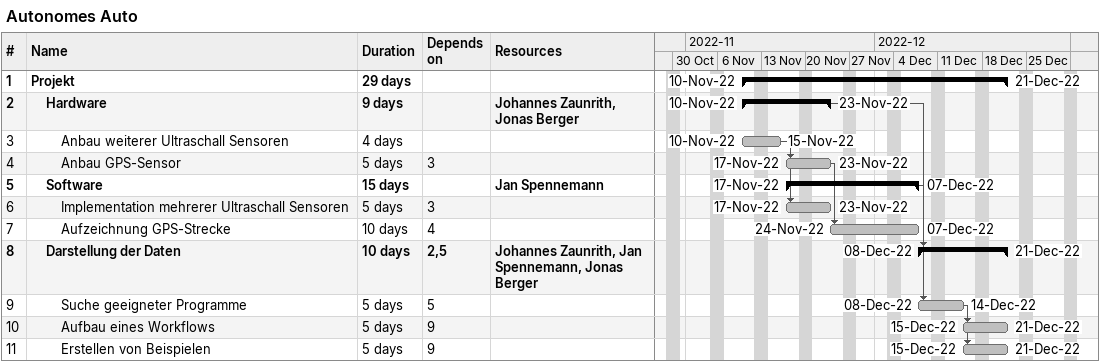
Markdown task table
Autonomes Auto

| ID | Level | Task | Duration | Start | Finish | Predecessors | Resources |
|---|---|---|---|---|---|---|---|
| 1 | 1 | **Projekt** | 29d | 2022-11-10 | 2022-12-21 |  |  |
| 2 | 2 | **Hardware** | 9d | 2022-11-10 | 2022-11-23 |  | Johannes Zaunrith, Jonas Berger |
| 3 | 3 | Anbau weiterer Ultraschall Sensoren | 4d | 2022-11-10 | 2022-11-15 |  |  |
| 4 | 3 | Anbau GPS-Sensor | 5d | 2022-11-17 | 2022-11-23 | 3 |  |
| 5 | 2 | **Software** | 15d | 2022-11-17 | 2022-12-07 |  | Jan Spennemann |
| 6 | 3 | Implementation mehrerer Ultraschall Sensoren | 5d | 2022-11-17 | 2022-11-23 | 3 |  |
| 7 | 3 | Aufzeichnung GPS-Strecke | 10d | 2022-11-24 | 2022-12-07 | 4 |  |
| 8 | 2 | **Darstellung der Daten** | 10d | 2022-12-08 | 2022-12-21 | 2, 5 | Johannes Zaunrith, Jan Spennemann, Jonas Berger |
| 9 | 3 | Suche geeigneter Programme | 5d | 2022-12-08 | 2022-12-14 | 5 |  |
| 10 | 3 | Aufbau eines Workflows | 5d | 2022-12-15 | 2022-12-21 | 9 |  |
| 11 | 3 | Erstellen von Beispielen | 5d | 2022-12-15 | 2022-12-21 | 9 |  |
